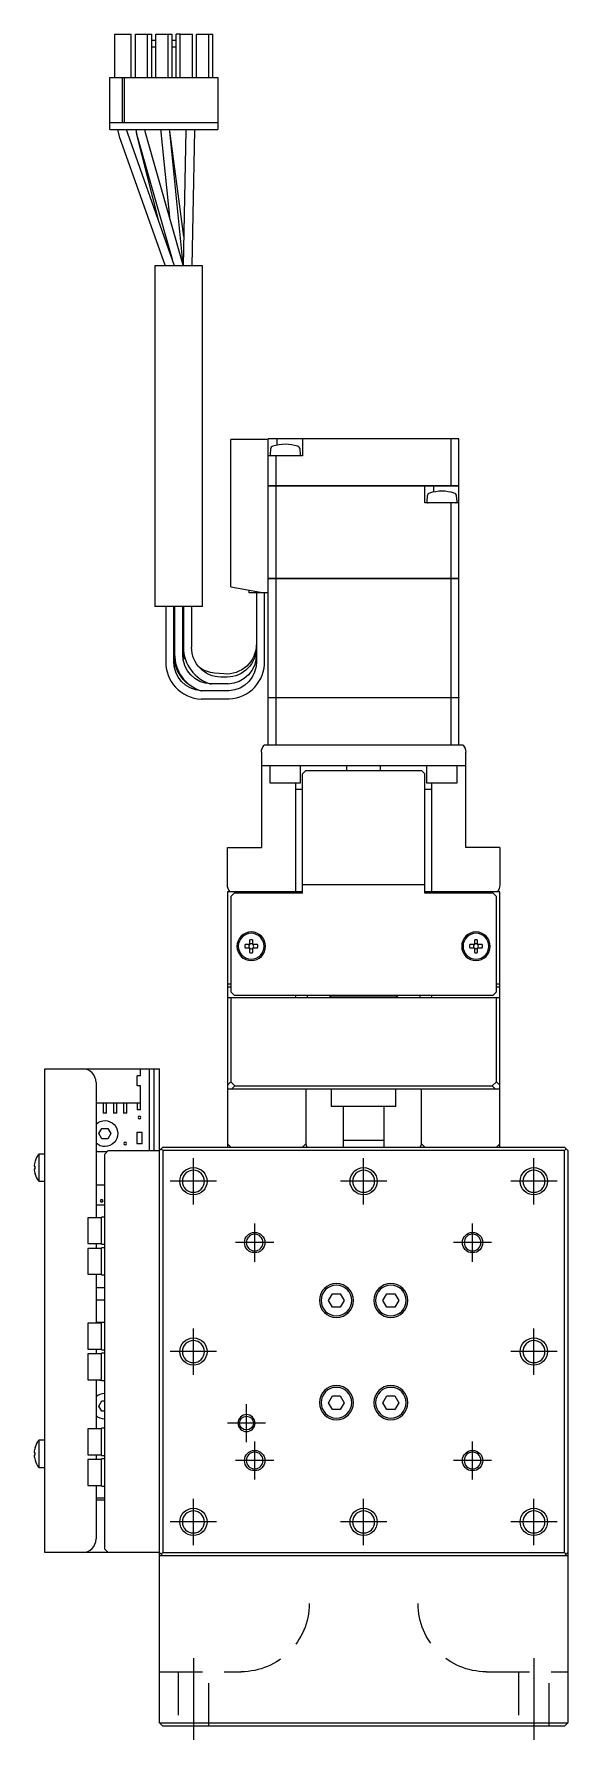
# Model space of a CAD drawing. Extents: x 0 to 758, y -8 to 641.
# Drawn here: x 286.1 to 364.5, y 8 to 258.4 of the extents above; entities that cross this region are included whole.
import ezdxf

# ---------------------------------------------------------------- set-up
doc = ezdxf.new("R2010")
doc.units = 0
doc.header["$LTSCALE"] = 0.5
doc.linetypes.add('CENTER', pattern=[50.8, 31.75, -6.35, 6.35, -6.35])
doc.linetypes.add('DASHED', pattern=[19.05, 12.7, -6.35])
for name, color, linetype in [('MSM_CENTER', 1, 'CENTER'), ('MSM_CONTINUOUS', 7, 'CONTINUOUS'), ('MSM_DASHED', 4, 'DASHED'), ('MSM_NARROW', 5, 'CONTINUOUS')]:
    doc.layers.add(name, color=color, linetype=linetype)

msp = doc.modelspace()

# ---------------------------------------------------------------- linework, layer by layer
at = {"layer": 'MSM_CENTER'}
for p, q in [((309.5, 86.6), (309.5, 93.4)), ((334.5, 86.6), (334.5, 93.4)), ((359.5, 86.6), (359.5, 93.4)), ((312.9, 90), (306.1, 90)), ((337.9, 90), (331.1, 90)), ((362.9, 90), (356.1, 90)), ((318.5, 78.2), (318.5, 83.8)), ((350.5, 78.2), (350.5, 83.8)), ((321.3, 81), (315.7, 81)), ((353.3, 81), (347.7, 81)), ((309.5, 61.6), (309.5, 68.4)), ((359.5, 61.6), (359.5, 68.4)), ((312.9, 65), (306.1, 65)), ((362.9, 65), (356.1, 65)), ((317.3, 51.7), (317.3, 57.3)), ((320.1, 54.5), (314.5, 54.5)), ((318.5, 46.2), (318.5, 51.8)), ((350.5, 46.2), (350.5, 51.8)), ((321.3, 49), (315.7, 49)), ((353.3, 49), (347.7, 49)), ((309.5, 36.6), (309.5, 43.4)), ((334.5, 36.6), (334.5, 43.4)), ((359.5, 36.6), (359.5, 43.4)), ((312.9, 40), (306.1, 40)), ((337.9, 40), (331.1, 40)), ((362.9, 40), (356.1, 40)), ((309.5, 20), (309.5, 8)), ((359.5, 20), (359.5, 8))]:
    msp.add_line(p, q, dxfattribs=at)
at = {"layer": 'MSM_CONTINUOUS'}
for p, q in [((297.98, 258.4), (300.38, 258.4)), ((297.98, 252.05), (297.98, 258.4)), ((300.38, 252.05), (300.38, 258.4)), ((300.98, 258.4), (302.78, 258.4)), ((300.98, 252.05), (300.98, 258.4)), ((302.78, 252.05), (302.78, 258.4)), ((302.78, 258.4), (303.38, 258.4)), ((303.38, 252.05), (303.38, 258.4)), ((303.98, 252.05), (303.98, 258.4)), ((303.98, 258.4), (305.78, 258.4)), ((305.78, 252.05), (305.78, 258.4)), ((305.78, 258.4), (306.38, 258.4)), ((306.38, 252.05), (306.38, 258.4)), ((306.98, 252.05), (306.98, 258.4)), ((307.58, 258.4), (306.98, 258.4)), ((307.58, 252.05), (307.58, 258.4)), ((307.58, 258.4), (309.38, 258.4)), ((309.38, 252.05), (309.38, 258.4)), ((309.98, 252.05), (309.98, 258.4)), ((309.98, 258.4), (311.78, 258.4)), ((311.78, 252.05), (311.78, 258.4)), ((311.78, 258.4), (312.38, 258.4)), ((312.38, 252.05), (312.38, 258.4)), ((303.38, 257.51), (303.98, 257.51)), ((303.38, 256.51), (303.98, 256.51)), ((306.38, 257.51), (306.98, 257.51)), ((306.38, 256.51), (306.98, 256.51)), ((297.25, 244.4), (297.25, 252.05)), ((297.25, 252.05), (313.1, 252.05)), ((299.03, 252.05), (299.03, 245.42)), ((299.33, 252.05), (299.33, 245.42)), ((313.1, 252.05), (313.1, 244.4)), ((297.25, 245.42), (313.1, 245.42)), ((297.25, 244.4), (313.1, 244.4)), ((298.36, 244.4), (298.62, 243.37)), ((298.62, 243.37), (305.36, 224.4)), ((299.85, 243.8), (299.68, 244.4)), ((299.85, 243.8), (299.68, 244.4)), ((306.74, 224.4), (299.85, 243.8)), ((301.03, 244.4), (301.17, 243.64)), ((301.04, 244.4), (301.21, 243.55)), ((301.17, 243.64), (304.28, 231.33)), ((301.21, 243.55), (306.4, 225.34)), ((302.46, 243.91), (302.35, 244.4)), ((308, 224.49), (302.46, 243.91)), ((304.7, 244.4), (304.73, 243.99)), ((304.73, 243.99), (305.98, 231.58)), ((306.03, 244.12), (306.01, 244.4)), ((308.08, 228.7), (306.03, 244.16)), ((307.99, 224.52), (306.03, 244.12)), ((308.39, 244.32), (308, 224.4)), ((308.4, 244.4), (308.39, 244.32)), ((308.4, 244.4), (308.39, 244.25)), ((309.3, 224.4), (309.69, 244.29)), ((309.69, 244.29), (309.7, 244.4)), ((310.85, 224.4), (303.85, 224.4)), ((303.85, 224.4), (303.85, 174.4)), ((310.85, 174.4), (310.85, 224.4)), ((315, 177.26), (315, 198.9)), ((320.5, 198.9), (315, 198.9)), ((320.5, 161), (320.5, 199)), ((348.5, 199), (320.5, 199)), ((321.75, 199), (321.75, 198.06)), ((325.5, 199), (325.5, 196.5)), ((347.34, 192.11), (347.34, 199)), ((348.5, 192.11), (348.5, 199)), ((325.5, 196.5), (320.5, 196.5)), ((320.83, 197.48), (320.77, 196.71)), ((321.65, 192.11), (321.65, 196.5)), ((325.23, 196.71), (325.16, 197.48)), ((320.5, 192.11), (348.5, 192.11)), ((348.5, 192.1), (320.5, 192.1)), ((320.51, 192.1), (320.51, 192.11)), ((321.65, 178.5), (321.65, 192.1)), ((321.66, 192.1), (321.66, 192.11)), ((343.5, 189.6), (343.5, 192.1)), ((343.83, 190.59), (343.77, 189.82)), ((344.75, 192.1), (344.75, 191.17)), ((347.33, 192.1), (347.33, 192.11)), ((348.23, 189.82), (348.16, 190.59)), ((348.49, 192.1), (348.49, 192.11)), ((348.5, 178.5), (348.5, 192.1)), ((348.5, 189.6), (343.5, 189.6)), ((347.34, 178.5), (347.34, 189.6)), ((320.5, 178.5), (348.5, 178.5)), ((348.5, 178.49), (320.5, 178.49)), ((320.51, 178.5), (320.51, 178.49)), ((321.65, 161), (321.65, 178.49)), ((321.66, 178.5), (321.66, 178.49)), ((347.33, 178.5), (347.33, 178.49)), ((347.34, 161), (347.34, 178.49)), ((348.49, 178.5), (348.49, 178.49)), ((348.5, 161), (348.5, 178.49)), ((315, 177.26), (319.9, 176.4)), ((317.7, 176.4), (317.7, 176.79)), ((320.5, 176.4), (317.7, 176.4)), ((318.75, 176.4), (318.75, 166.4)), ((319.95, 166.4), (319.95, 176.4)), ((310.85, 174.4), (303.85, 174.4)), ((305.45, 174.4), (305.45, 166.4)), ((306.65, 166.4), (306.65, 174.4)), ((306.75, 174.4), (306.75, 167.4)), ((307.95, 167.4), (307.95, 174.4)), ((308.05, 174.4), (308.05, 167.4)), ((309.25, 168.4), (309.25, 174.4)), ((308.1, 166.69), (307.95, 167.9)), ((318.75, 168.88), (318.74, 168.64)), ((308.05, 167.4), (308.1, 166.69)), ((308.1, 166.69), (308.11, 166.66)), ((308.11, 166.66), (308.1, 166.69)), ((314.59, 163), (312.11, 163)), ((313.98, 164.48), (312.6, 164.6)), ((314.44, 164), (313.56, 164)), ((310.65, 162.01), (310.69, 162)), ((314.74, 162), (310.65, 162)), ((310.65, 160.8), (314.74, 160.8)), ((320.5, 161), (348.5, 161)), ((320.5, 154), (320.5, 160.99)), ((348.5, 160.99), (320.5, 160.99)), ((320.51, 161), (320.51, 160.99)), ((321.65, 154), (321.65, 160.99)), ((321.66, 161), (321.66, 160.99)), ((347.33, 161), (347.33, 160.99)), ((347.34, 154), (347.34, 160.99)), ((348.49, 161), (348.49, 160.99)), ((348.5, 154), (348.5, 160.99)), ((319.5, 153), (319.5, 139)), ((349.11, 154), (319.88, 154)), ((349.5, 139), (349.5, 153)), ((349.5, 151), (319.5, 151)), ((320.75, 151), (320.75, 148.5)), ((325.25, 148.5), (325.25, 151)), ((326, 150.3), (325.5, 149.8)), ((326, 150.3), (343, 150.3)), ((332, 151), (332, 150.3)), ((337, 150.3), (337, 151)), ((343.5, 149.8), (343, 150.3)), ((343.75, 151), (343.75, 148.5)), ((348.25, 148.5), (348.25, 151)), ((320.75, 148.5), (325.25, 148.5)), ((324.5, 148.5), (324.5, 132.3)), ((325.5, 132.3), (325.5, 149.8)), ((343.5, 132.3), (343.5, 149.8)), ((343.75, 148.5), (348.25, 148.5)), ((344.5, 132.3), (344.5, 148.5)), ((325.5, 147.5), (324.5, 147.5)), ((344.5, 147.5), (343.5, 147.5)), ((314.5, 133.5), (314.5, 139)), ((314.5, 139), (319.5, 139)), ((354.5, 139), (349.5, 139)), ((354.5, 139), (354.5, 133.5)), ((343.5, 133.5), (325.5, 133.5)), ((325.5, 132.5), (314.5, 132.5)), ((314.5, 132.5), (314.5, 95)), ((315.5, 132.3), (315, 131.8)), ((315, 131.8), (315, 117.8)), ((325.5, 132.3), (315.5, 132.3)), ((354.5, 132.5), (343.5, 132.5)), ((353.5, 132.3), (343.5, 132.3)), ((354, 131.8), (353.5, 132.3)), ((354, 117.8), (354, 131.8)), ((354.5, 95), (354.5, 132.5)), ((317.76, 125.42), (317.76, 124.74)), ((318.24, 124.74), (318.24, 125.42)), ((350.76, 125.42), (350.76, 124.74)), ((351.24, 124.74), (351.24, 125.42)), ((317.76, 124.74), (317.08, 124.74)), ((317.08, 124.26), (317.76, 124.26)), ((317.76, 124.26), (317.76, 123.58)), ((318.92, 124.74), (318.24, 124.74)), ((318.24, 124.26), (318.92, 124.26)), ((318.24, 123.58), (318.24, 124.26)), ((350.76, 124.74), (350.08, 124.74)), ((350.08, 124.26), (350.76, 124.26)), ((350.76, 124.26), (350.76, 123.58)), ((351.92, 124.74), (351.24, 124.74)), ((351.24, 123.58), (351.24, 124.26)), ((351.24, 124.26), (351.92, 124.26)), ((314.5, 119), (315, 119)), ((315, 118.5), (314.5, 118.5)), ((315, 117.8), (315.5, 117.3)), ((353.5, 117.3), (354, 117.8)), ((354, 119), (354.5, 119)), ((354.5, 118.5), (354, 118.5)), ((314.5, 117), (354.5, 117)), ((315, 117), (315, 104.61)), ((315.5, 117.3), (353.5, 117.3)), ((324.5, 117.3), (324.5, 117)), ((326.25, 117), (326.25, 117.3)), ((329.5, 117.3), (329.5, 117.2)), ((329.5, 117.2), (339.5, 117.2)), ((329.5, 117.2), (329.7, 117)), ((339.3, 117), (339.5, 117.2)), ((339.5, 117.2), (339.5, 117.3)), ((342.75, 117.3), (342.75, 117)), ((344.5, 117), (344.5, 117.3)), ((354, 104.61), (354, 117)), ((287.7, 35.5), (287.7, 106.5)), ((287.7, 106.5), (304.5, 106.5)), ((301.75, 105.5), (301.25, 105.5)), ((301.25, 104), (301.25, 105.5)), ((301.75, 105.5), (301.75, 106.5)), ((303, 106.5), (303, 94.5)), ((303.7, 106.5), (303.7, 94.5)), ((304.5, 10.5), (304.5, 106.5)), ((295.2, 104.5), (295.2, 84.65)), ((301.75, 104), (301.25, 104)), ((301.75, 100.5), (301.75, 104)), ((314.5, 104.11), (315, 104.61)), ((354.5, 103.5), (314.5, 103.5)), ((315, 104.61), (315.61, 104)), ((315.61, 104), (315.11, 103.5)), ((315.61, 104), (353.38, 104)), ((326.01, 103.5), (326.01, 95.5)), ((329.75, 103.5), (329.75, 101)), ((339.25, 101), (339.25, 103.5)), ((342.98, 95.5), (342.98, 103.5)), ((353.38, 104), (354, 104.61)), ((353.88, 103.5), (353.38, 104)), ((354, 104.61), (354.5, 104.11)), ((295.2, 101.5), (301.75, 101.5)), ((295.25, 100), (295.25, 101.5)), ((296.25, 101.5), (296.25, 100)), ((296.75, 100), (296.75, 101.5)), ((297.75, 101.5), (297.75, 100)), ((298.25, 100), (298.25, 101.5)), ((299.25, 101.5), (299.25, 100)), ((299.75, 100), (299.75, 101.5)), ((301.25, 101.5), (301.25, 100.5)), ((301.75, 100.5), (301.25, 100.5)), ((339.25, 101), (329.75, 101)), ((331.5, 101), (331.5, 95)), ((337.5, 95), (337.5, 101)), ((295.25, 100), (295.2, 100)), ((295.63, 97), (296.06, 97.75)), ((296.06, 97.75), (296.93, 97.75)), ((296.75, 100), (296.25, 100)), ((296.93, 97.75), (297.36, 97)), ((298.25, 100), (297.75, 100)), ((299.75, 100), (299.25, 100)), ((296.06, 96.25), (295.63, 97)), ((296.93, 96.25), (296.06, 96.25)), ((297.36, 97), (296.93, 96.25)), ((301.18, 97.14), (301.18, 95.54)), ((301.98, 97.14), (301.18, 97.14)), ((301.18, 95.54), (301.98, 95.54)), ((301.98, 95.54), (301.98, 97.14)), ((315, 95), (314.5, 95.5)), ((326.01, 95.5), (325.51, 95)), ((326.19, 95), (326.01, 95.5)), ((337.5, 96), (331.5, 96)), ((342.98, 95.5), (342.8, 95)), ((343.48, 95), (342.98, 95.5)), ((354.5, 95.5), (354, 95)), ((286.24, 92.95), (286.24, 92.93)), ((286.8, 94), (286.8, 90)), ((287.7, 94), (286.8, 94)), ((295.2, 94.35), (296.84, 94.35)), ((297, 94.5), (296.5, 94)), ((296.5, 36), (296.5, 94)), ((297, 94.5), (304.5, 94.5)), ((305, 95), (304.5, 94.5)), ((305, 94.5), (304.75, 94.75)), ((305, 95), (364, 95)), ((364, 94.5), (305, 94.5)), ((305, 94.5), (305, 35.5)), ((364.5, 94.5), (364, 95)), ((364.25, 94.75), (364, 94.5)), ((364, 35.5), (364, 94.5)), ((364.5, 94.5), (364.5, 10.5)), ((286.11, 92.2), (286.24, 92.2)), ((286.24, 91.8), (286.11, 91.8)), ((286.24, 92.2), (286.24, 91.8)), ((286.24, 91.07), (286.24, 91.05)), ((286.8, 90), (287.7, 90)), ((296.5, 89.45), (295.2, 89.45)), ((296.5, 86.5), (295.2, 86.5)), ((294, 84.65), (294, 80.85)), ((296, 84.65), (294, 84.65)), ((296, 80.75), (296, 84.75)), ((296.5, 84.75), (296, 84.75)), ((294, 80.85), (296, 80.85)), ((294, 80.15), (294, 76.35)), ((296, 80.15), (294, 80.15)), ((295.2, 80.85), (295.2, 80.15)), ((296, 80.75), (296.5, 80.75)), ((296, 76.25), (296, 80.25)), ((296.5, 80.25), (296, 80.25)), ((294, 76.35), (296, 76.35)), ((295.2, 76.35), (295.2, 69.15)), ((296, 76.25), (296.5, 76.25)), ((295.2, 74.42), (296.5, 74.42)), ((329.34, 72.5), (329.92, 73.5)), ((329.92, 73.5), (331.07, 73.5)), ((331.07, 73.5), (331.65, 72.5)), ((337.34, 72.5), (337.92, 73.5)), ((337.92, 73.5), (339.07, 73.5)), ((339.07, 73.5), (339.65, 72.5)), ((296.5, 72.54), (295.2, 72.54)), ((329.92, 71.5), (329.34, 72.5)), ((331.07, 71.5), (329.92, 71.5)), ((331.65, 72.5), (331.07, 71.5)), ((337.92, 71.5), (337.34, 72.5)), ((339.07, 71.5), (337.92, 71.5)), ((339.65, 72.5), (339.07, 71.5)), ((294, 69.15), (294, 65.35)), ((296, 69.15), (294, 69.15)), ((295.2, 69.34), (296.5, 69.34)), ((296, 65.25), (296, 69.25)), ((296.5, 69.25), (296, 69.25)), ((294, 65.35), (296, 65.35)), ((295.2, 65.35), (295.2, 64.65)), ((296, 65.25), (296.5, 65.25)), ((294, 64.65), (294, 60.85)), ((296, 64.65), (294, 64.65)), ((296, 60.75), (296, 64.75)), ((296.5, 64.75), (296, 64.75)), ((294, 60.85), (296, 60.85)), ((295.2, 60.85), (295.2, 53.65)), ((296, 60.75), (296.5, 60.75)), ((295.63, 57), (296.06, 57.75)), ((296.06, 57.75), (296.5, 57.75)), ((329.34, 57.5), (329.92, 58.5)), ((329.92, 58.5), (331.07, 58.5)), ((331.07, 58.5), (331.65, 57.5)), ((337.34, 57.5), (337.92, 58.5)), ((337.92, 58.5), (339.07, 58.5)), ((339.07, 58.5), (339.65, 57.5)), ((296.06, 56.25), (295.63, 57)), ((296.5, 56.25), (296.06, 56.25)), ((329.92, 56.5), (329.34, 57.5)), ((331.07, 56.5), (329.92, 56.5)), ((331.65, 57.5), (331.07, 56.5)), ((337.92, 56.5), (337.34, 57.5)), ((339.07, 56.5), (337.92, 56.5)), ((339.65, 57.5), (339.07, 56.5)), ((294, 53.65), (294, 49.85)), ((296, 53.65), (294, 53.65)), ((296, 49.75), (296, 53.75)), ((296.5, 53.75), (296, 53.75)), ((286.11, 50.2), (286.24, 50.2)), ((286.24, 50.95), (286.24, 50.93)), ((286.24, 50.2), (286.24, 49.8)), ((286.8, 52), (286.8, 48)), ((287.7, 52), (286.8, 52)), ((286.24, 49.8), (286.11, 49.8)), ((286.24, 49.07), (286.24, 49.05)), ((286.8, 48), (287.7, 48)), ((294, 49.85), (296, 49.85)), ((294, 49.15), (294, 45.35)), ((296, 49.15), (294, 49.15)), ((295.2, 49.85), (295.2, 49.15)), ((296, 49.75), (296.5, 49.75)), ((296, 45.25), (296, 49.25)), ((296.5, 49.25), (296, 49.25)), ((294, 45.35), (296, 45.35)), ((295.2, 45.35), (295.2, 37.5)), ((296, 45.25), (296.5, 45.25)), ((296.5, 43.5), (295.2, 43.5)), ((296.5, 43.2), (295.2, 43.2)), ((304.5, 35.5), (287.7, 35.5)), ((296.5, 36), (297, 35.5)), ((304.5, 35.5), (305, 35)), ((304.75, 35.25), (305, 35.5)), ((305, 35.5), (364, 35.5)), ((364, 35.5), (364.25, 35.25)), ((364, 35), (364.5, 35.5)), ((364.5, 35), (304.5, 35)), ((304.5, 10.5), (364.5, 10.5)), ((304.5, 10.5), (305, 10)), ((364, 10), (364.5, 10.5)), ((364, 10), (305, 10))]:
    msp.add_line(p, q, dxfattribs=at)
at = {"layer": 'MSM_CONTINUOUS', "extrusion": (0, 0, -1)}
for centre, radius in [((-318, 124.5), 2.1), ((-318, 124.5), 1.9), ((-351, 124.5), 2.1), ((-351, 124.5), 1.9), ((-301.58, 99.36), 0.2), ((-299.5, 95.54), 0.2), ((-309.5, 90), 1.62), ((-334.5, 90), 1.62), ((-359.5, 90), 1.62), ((-296.03, 87.13), 0.2), ((-318.5, 81), 1.23), ((-350.5, 81), 1.23), ((-330.5, 72.5), 2.5), ((-330.5, 72.5), 2.25), ((-338.5, 72.5), 2.5), ((-338.5, 72.5), 2.25), ((-309.5, 65), 1.62), ((-359.5, 65), 1.62), ((-330.5, 57.5), 2.5), ((-330.5, 57.5), 2.25), ((-338.5, 57.5), 2.5), ((-338.5, 57.5), 2.25), ((-318.5, 49), 1.23), ((-350.5, 49), 1.23), ((-309.5, 40), 1.62), ((-334.5, 40), 1.62), ((-359.5, 40), 1.62)]:
    msp.add_circle(centre, radius, dxfattribs=at)
at = {"layer": 'MSM_CONTINUOUS'}
msp.add_circle((317.3, 54.5), 1.01, dxfattribs=at)
for centre, radius, start, end in [((321.33, 197.43), 0.5, 107.6292, 175), ((323, 192.19), 6, 72.3708, 107.6292), ((324.66, 197.43), 0.5, 5, 72.3708), ((320.96, 196.69), 0.2, 175, 251.8051), ((325.03, 196.69), 0.2, 288.1949, 5), ((344.33, 190.54), 0.5, 107.6292, 175), ((346, 185.3), 6, 72.3708, 107.6292), ((347.66, 190.54), 0.5, 5, 72.3708), ((343.96, 189.8), 0.2, 175, 270), ((348.03, 189.8), 0.2, 270, 5), ((313.63, 168.37), 5.59, 179.7079, 254.0346), ((310.85, 166.2), 5.41, 177.9067, 267.8727), ((312.31, 167.32), 5.57, 179.2277, 252.6191), ((314.54, 166.21), 5.41, 272.1863, 2.0343), ((318, 124.5), 0.95, 75.3667, 104.6333), ((351, 124.5), 0.95, 75.3667, 104.6333), ((318, 124.5), 0.95, 165.3667, 194.6333), ((318, 124.5), 0.365, 138.8496, 221.1504), ((318, 124.5), 0.365, 48.8496, 131.1504), ((318, 124.5), 0.365, 228.8496, 311.1504), ((318, 124.5), 0.95, 255.3667, 284.6333), ((318, 124.5), 0.365, 318.8496, 41.1504), ((318, 124.5), 0.95, 345.3667, 14.6333), ((351, 124.5), 0.95, 165.3667, 194.6333), ((351, 124.5), 0.365, 138.8496, 221.1504), ((351, 124.5), 0.365, 48.8496, 131.1504), ((351, 124.5), 0.365, 228.8496, 311.1504), ((351, 124.5), 0.95, 255.3667, 284.6333), ((351, 124.5), 0.365, 318.8496, 41.1504), ((351, 124.5), 0.95, 345.3667, 14.6333), ((293.2, 104.5), 2, 0, 90), ((289.3, 92), 3.19, 163.0947, 176.4096), ((289.3, 92), 3.2, 141.3178, 162.73), ((289.3, 92), 3.19, 183.5904, 196.9053), ((289.3, 92), 3.2, 197.27, 218.6822), ((289.3, 50), 3.19, 163.0947, 176.4096), ((289.3, 50), 3.2, 141.3178, 162.73), ((289.3, 50), 3.19, 183.5904, 196.9053), ((289.3, 50), 3.2, 197.27, 218.6822), ((293.2, 37.5), 2, 270, 0)]:
    msp.add_arc(centre, radius, start, end, dxfattribs=at)
at = {"layer": 'MSM_CONTINUOUS', "extrusion": (0, 0, -1)}
for centre, radius, start, end in [((-313.6, 168.36), 4.36, 270.6063, 0.5686), ((-314.36, 168.85), 4.39, 179.8692, 274.9179), ((-314.39, 168.36), 4.36, 179.4143, 269.4108), ((-310.86, 166.22), 4.22, 272.931, 2.4936), ((-312.09, 167.29), 5.45, 293.9954, 358.8909), ((-312.23, 167.29), 4.29, 271.6879, 1.5108), ((-312.98, 168.95), 4.37, 275.0458, 307.0419), ((-314.46, 167.28), 4.29, 178.4433, 268.358), ((-314.53, 166.21), 4.22, 177.4296, 267.1458), ((-321, 153), 1.5, 0, 41.8103), ((-348, 153), 1.5, 138.1897, 180), ((-316, 133.5), 1.5, 318.1897, 0), ((-353, 133.5), 1.5, 180, 221.8103), ((-296.5, 97), 1.9, 46.8264, 313.1736), ((-295.86, 60.95), 0.2, 227.5458, 331.6406), ((-296.5, 57), 1.9, 46.8264, 90), ((-296.5, 57), 1.9, 270.0001, 313.1736)]:
    msp.add_arc(centre, radius, start, end, dxfattribs=at)
at = {"layer": 'MSM_DASHED'}
for p, q in [((304.5, 18), (316.5, 18)), ((307.25, 18), (307.25, 10)), ((311.75, 10), (311.75, 18)), ((352.5, 18), (364.5, 18)), ((357.25, 18), (357.25, 10)), ((361.75, 10), (361.75, 18))]:
    msp.add_line(p, q, dxfattribs=at)
at = {"layer": 'MSM_DASHED', "extrusion": (0, 0, -1)}
for centre, start, end in [((-316.5, 28), 180, 270), ((-352.5, 28), 270, 0)]:
    msp.add_arc(centre, 10, start, end, dxfattribs=at)
at = {"layer": 'MSM_NARROW'}
for centre, radius in [((309.5, 90), 2), ((334.5, 90), 2), ((359.5, 90), 2), ((318.5, 81), 1.5), ((350.5, 81), 1.5), ((309.5, 65), 2), ((359.5, 65), 2), ((318.5, 49), 1.5), ((350.5, 49), 1.5), ((309.5, 40), 2), ((334.5, 40), 2), ((359.5, 40), 2)]:
    msp.add_circle(centre, radius, dxfattribs=at)
at = {"layer": 'MSM_NARROW', "extrusion": (0, 0, -1)}
msp.add_circle((-317.3, 54.5), 1.25, dxfattribs=at)

doc.saveas('drawing.dxf')
